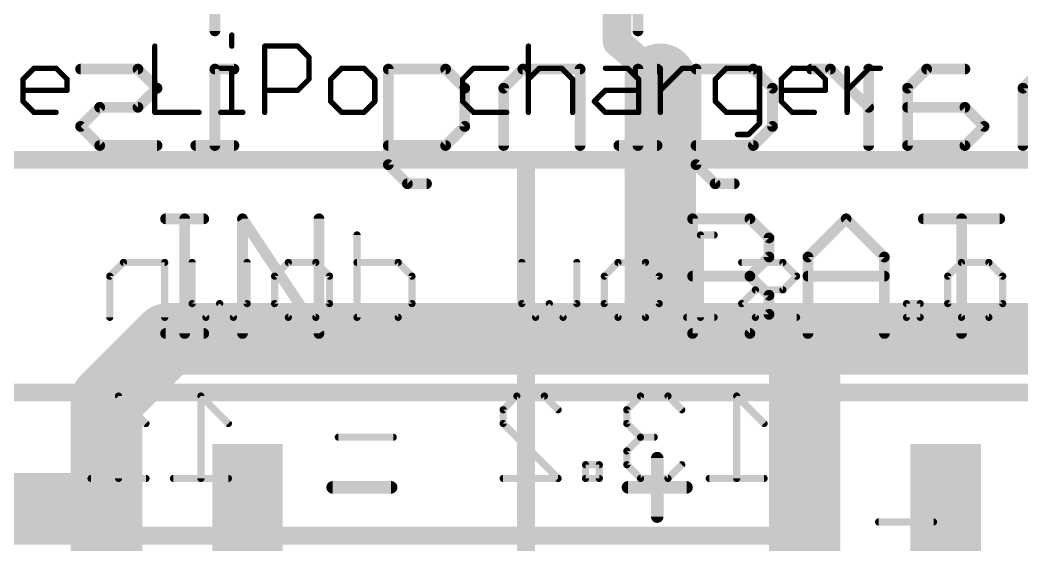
# Model space of a CAD drawing. Extents: x -0.7 to 44.7, y -0.3 to 41.4.
# Drawn here: x 15.05 to 29.26, y 8 to 15.45 of the extents above; entities that cross this region are included whole.
import ezdxf

# ---------------------------------------------------------------- set-up
doc = ezdxf.new("R2010")
doc.units = 0
for name, color, linetype in [('1', 12, 'CONTINUOUS'), ('21', 40, 'CONTINUOUS'), ('22', 6, 'CONTINUOUS')]:
    doc.layers.add(name, color=color, linetype=linetype)

# ---------------------------------------------------------------- blocks, each defined once
blk = doc.blocks.new('RECT')
blk.add_solid([(-0.5, -0.5), (0.5, -0.5), (-0.5, 0.5), (0.5, 0.5)])

msp = doc.modelspace()

# ---------------------------------------------------------------- linework, layer by layer
at = {"layer": '1'}
for points, const_width in [([(23.517, 15.135), (23.517, 16.383)], 0.4064), ([(24.13, 14.605), (23.517, 15.135)], 0.4064), ([(24.13, 10.922), (24.13, 14.605)], 1.016), ([(16.272, 10.049), (17.145, 10.922)], 1.016), ([(17.145, 10.922), (24.13, 10.922)], 1.016), ([(24.13, 10.922), (26.289, 10.922)], 1.016), ([(26.178, 10.922), (26.178, 7.129)], 1.016), ([(26.289, 10.922), (26.178, 10.922)], 1.016), ([(26.289, 10.922), (33.02, 10.922)], 1.016), ([(16.272, 8.509), (16.272, 10.049)], 1.016), ([(11.381, 8.509), (16.272, 8.509)], 1.016), ([(16.272, 8.509), (16.272, 7.129)], 1.016)]:
    msp.add_lwpolyline(points, dxfattribs=dict(at, const_width=const_width))
for points, const_width in [([(23.5835, 15.2119, 1), (23.4505, 15.0581)], 0.2032), ([(23.4154, 15.135, 1), (23.6186, 15.135)], 0.2032), ([(24.384, 14.605, 1), (23.876, 14.605)], 0.508), ([(24.0635, 14.5281, 1), (24.1965, 14.6819)], 0.2032), ([(17.145, 11.176, 1), (17.145, 10.668)], 0.508), ([(17.3246, 10.7424, 1), (16.9654, 11.1016)], 0.508), ([(24.13, 11.176, 1), (24.13, 10.668)], 0.508), ([(24.13, 10.668, 1), (24.13, 11.176)], 0.508), ([(26.432, 10.922, 1), (25.924, 10.922)], 0.508), ([(26.178, 11.176, 1), (26.178, 10.668)], 0.508), ([(26.289, 11.176, 1), (26.289, 10.668)], 0.508), ([(26.289, 10.668, 1), (26.289, 11.176)], 0.508), ([(26.289, 10.668, 1), (26.289, 11.176)], 0.508), ([(23.876, 10.922, 1), (24.384, 10.922)], 0.508), ([(16.526, 10.049, 1), (16.018, 10.049)], 0.508), ([(16.0924, 10.2286, 1), (16.4516, 9.8694)], 0.508), ([(16.526, 8.509, 1), (16.018, 8.509)], 0.508), ([(16.272, 8.255, 1), (16.272, 8.763)], 0.508), ([(16.018, 8.509, 1), (16.526, 8.509)], 0.508)]:
    msp.add_lwpolyline(points, format="xyb", dxfattribs=dict(at, const_width=const_width))
at = {"layer": '21'}
for points, const_width in [([(18.0502, 15.2325), (18.0502, 15.0757)], 0.0762), ([(16.9579, 15.0757), (16.9579, 14.1351)], 0.0762), ([(18.5171, 14.1351), (18.5171, 15.0757)], 0.0762), ([(18.5171, 15.0757), (18.9874, 15.0757)], 0.0762), ([(18.9874, 15.0757), (19.1442, 14.9189)], 0.0762), ([(22.2592, 15.0757), (22.2592, 14.1351)], 0.0762), ([(19.1442, 14.9189), (19.1442, 14.6054)], 0.0762), ([(15.0869, 14.6054), (15.2436, 14.7622)], 0.0762), ([(15.2436, 14.7622), (15.5572, 14.7622)], 0.0762), ([(15.5572, 14.7622), (15.7139, 14.6054)], 0.0762), ([(17.8934, 14.7622), (18.0502, 14.7622)], 0.0762), ([(18.0502, 14.7622), (18.0502, 14.1351)], 0.0762), ([(19.6094, 14.7622), (19.4526, 14.6054)], 0.0762), ([(19.9229, 14.7622), (19.6094, 14.7622)], 0.0762), ([(20.0797, 14.6054), (19.9229, 14.7622)], 0.0762), ([(21.4804, 14.7622), (21.3237, 14.6054)], 0.0762), ([(21.9507, 14.7622), (21.4804, 14.7622)], 0.0762), ([(22.2592, 14.6054), (22.416, 14.7622)], 0.0762), ([(22.416, 14.7622), (22.7295, 14.7622)], 0.0762), ([(22.7295, 14.7622), (22.8863, 14.6054)], 0.0762), ([(23.3515, 14.7622), (23.665, 14.7622)], 0.0762), ([(23.665, 14.7622), (23.8218, 14.6054)], 0.0762), ([(24.1302, 14.1351), (24.1302, 14.7622)], 0.0762), ([(24.1302, 14.4486), (24.4438, 14.7622)], 0.0762), ([(24.4438, 14.7622), (24.6005, 14.7622)], 0.0762), ([(25.0666, 14.7622), (24.9098, 14.6054)], 0.0762), ([(25.5369, 14.7622), (25.0666, 14.7622)], 0.0762), ([(25.5369, 13.9783), (25.5369, 14.7622)], 0.0762), ([(25.8453, 14.6054), (26.0021, 14.7622)], 0.0762), ([(26.0021, 14.7622), (26.3156, 14.7622)], 0.0762), ([(26.3156, 14.7622), (26.4724, 14.6054)], 0.0762), ([(26.7809, 14.1351), (26.7809, 14.7622)], 0.0762), ([(26.7809, 14.4486), (27.0944, 14.7622)], 0.0762), ([(27.0944, 14.7622), (27.2512, 14.7622)], 0.0762), ([(15.0869, 14.2919), (15.0869, 14.6054)], 0.0762), ([(15.7139, 14.6054), (15.7139, 14.4486)], 0.0762), ([(19.1442, 14.6054), (18.9874, 14.4486)], 0.0762), ([(19.4526, 14.6054), (19.4526, 14.2919)], 0.0762), ([(20.0797, 14.2919), (20.0797, 14.6054)], 0.0762), ([(21.3237, 14.6054), (21.3237, 14.2919)], 0.0762), ([(22.8863, 14.6054), (22.8863, 14.1351)], 0.0762), ([(23.8218, 14.6054), (23.8218, 14.1351)], 0.0762), ([(24.9098, 14.6054), (24.9098, 14.2919)], 0.0762), ([(25.8453, 14.2919), (25.8453, 14.6054)], 0.0762), ([(26.4724, 14.6054), (26.4724, 14.4486)], 0.0762), ([(15.7139, 14.4486), (15.0869, 14.4486)], 0.0762), ([(18.9874, 14.4486), (18.5171, 14.4486)], 0.0762), ([(23.1947, 14.2919), (23.3515, 14.4486)], 0.0762), ([(23.3515, 14.4486), (23.8218, 14.4486)], 0.0762), ([(26.4724, 14.4486), (25.8453, 14.4486)], 0.0762), ([(15.2436, 14.1351), (15.0869, 14.2919)], 0.0762), ([(19.4526, 14.2919), (19.6094, 14.1351)], 0.0762), ([(19.9229, 14.1351), (20.0797, 14.2919)], 0.0762), ([(21.3237, 14.2919), (21.4804, 14.1351)], 0.0762), ([(23.3515, 14.1351), (23.1947, 14.2919)], 0.0762), ([(24.9098, 14.2919), (25.0666, 14.1351)], 0.0762), ([(26.0021, 14.1351), (25.8453, 14.2919)], 0.0762), ([(15.5572, 14.1351), (15.2436, 14.1351)], 0.0762), ([(16.9579, 14.1351), (17.585, 14.1351)], 0.0762), ([(17.8934, 14.1351), (18.207, 14.1351)], 0.0762), ([(19.6094, 14.1351), (19.9229, 14.1351)], 0.0762), ([(21.4804, 14.1351), (21.9507, 14.1351)], 0.0762), ([(23.8218, 14.1351), (23.3515, 14.1351)], 0.0762), ([(25.0666, 14.1351), (25.5369, 14.1351)], 0.0762), ([(26.3156, 14.1351), (26.0021, 14.1351)], 0.0762), ([(25.3801, 13.8216), (25.5369, 13.9783)], 0.0762), ([(25.2234, 13.8216), (25.3801, 13.8216)], 0.0762), ([(0.127, 13.462), (22.225, 13.462)], 0.254), ([(22.225, 13.462), (43.815, 13.462)], 0.254), ([(22.225, 10.16), (22.225, 13.462)], 0.254), ([(17.1105, 12.6252), (17.6528, 12.6252)], 0.1524), ([(17.3816, 10.9982), (17.3816, 12.6252)], 0.1524), ([(18.2019, 10.9982), (18.2019, 12.6252)], 0.1524), ([(18.2019, 12.6252), (19.2865, 10.9982)], 0.1524), ([(19.2865, 10.9982), (19.2865, 12.6252)], 0.1524), ([(24.5872, 10.9982), (24.5872, 12.6252)], 0.1524), ([(24.5872, 12.6252), (25.4007, 12.6252)], 0.1524), ([(25.4007, 12.6252), (25.6719, 12.354)], 0.1524), ([(26.2244, 12.0829), (26.7667, 12.6252)], 0.1524), ([(26.7667, 12.6252), (27.309, 12.0829)], 0.1524), ([(27.8615, 12.6252), (28.9462, 12.6252)], 0.1524), ([(28.4038, 10.9982), (28.4038, 12.6252)], 0.1524), ([(25.6719, 12.354), (25.6719, 12.0829)], 0.1524), ([(25.6719, 12.0829), (25.4007, 11.8117)], 0.1524), ([(26.2244, 10.9982), (26.2244, 12.0829)], 0.1524), ([(27.309, 12.0829), (27.309, 10.9982)], 0.1524), ([(24.5872, 11.8117), (25.4007, 11.8117)], 0.1524), ([(25.4007, 11.8117), (25.6719, 11.5405)], 0.1524), ([(26.2244, 11.8117), (27.309, 11.8117)], 0.1524), ([(25.6719, 11.5405), (25.6719, 11.2694)], 0.1524), ([(25.6719, 11.2694), (25.4007, 10.9982)], 0.1524), ([(17.1105, 10.9982), (17.6528, 10.9982)], 0.1524), ([(25.4007, 10.9982), (24.5872, 10.9982)], 0.1524), ([(22.225, 10.16), (0.127, 10.16)], 0.254), ([(22.225, 0), (22.225, 10.16)], 0.254), ([(22.225, 10.16), (43.561, 10.16)], 0.254), ([(24.0864, 9.2296), (24.0864, 8.3991)], 0.1778), ([(19.4802, 8.8143), (20.3106, 8.8143)], 0.1778), ([(23.6712, 8.8143), (24.5016, 8.8143)], 0.1778)]:
    msp.add_lwpolyline(points, dxfattribs=dict(at, const_width=const_width))
for points, const_width in [([(18.0693, 15.2325, 1), (18.0312, 15.2325)], 0.0381), ([(16.977, 15.0757, 1), (16.9389, 15.0757)], 0.0381), ([(18.0312, 15.0757, 1), (18.0693, 15.0757)], 0.0381), ([(18.5171, 15.0948, 1), (18.5171, 15.0567)], 0.0381), ([(18.5362, 15.0757, 1), (18.4981, 15.0757)], 0.0381), ([(19.0009, 15.0892, 1), (18.9739, 15.0622)], 0.0381), ([(18.9874, 15.0567, 1), (18.9874, 15.0948)], 0.0381), ([(22.2782, 15.0757, 1), (22.2401, 15.0757)], 0.0381), ([(19.1632, 14.9189, 1), (19.1251, 14.9189)], 0.0381), ([(19.1307, 14.9055, 1), (19.1577, 14.9324)], 0.0381), ([(15.2436, 14.7812, 1), (15.2436, 14.7431)], 0.0381), ([(15.2571, 14.7487, 1), (15.2302, 14.7756)], 0.0381), ([(15.5706, 14.7756, 1), (15.5437, 14.7487)], 0.0381), ([(15.5572, 14.7431, 1), (15.5572, 14.7812)], 0.0381), ([(17.8934, 14.7812, 1), (17.8934, 14.7431)], 0.0381), ([(18.0693, 14.7622, 1), (18.0312, 14.7622)], 0.0381), ([(18.0502, 14.7431, 1), (18.0502, 14.7812)], 0.0381), ([(19.6094, 14.7812, 1), (19.6094, 14.7431)], 0.0381), ([(19.6229, 14.7487, 1), (19.5959, 14.7756)], 0.0381), ([(19.9364, 14.7756, 1), (19.9095, 14.7487)], 0.0381), ([(19.9229, 14.7431, 1), (19.9229, 14.7812)], 0.0381), ([(21.4804, 14.7812, 1), (21.4804, 14.7431)], 0.0381), ([(21.4939, 14.7487, 1), (21.467, 14.7756)], 0.0381), ([(21.9507, 14.7431, 1), (21.9507, 14.7812)], 0.0381), ([(22.416, 14.7812, 1), (22.416, 14.7431)], 0.0381), ([(22.4294, 14.7487, 1), (22.4025, 14.7756)], 0.0381), ([(22.743, 14.7756, 1), (22.716, 14.7487)], 0.0381), ([(22.7295, 14.7431, 1), (22.7295, 14.7812)], 0.0381), ([(23.3515, 14.7812, 1), (23.3515, 14.7431)], 0.0381), ([(23.6785, 14.7756, 1), (23.6515, 14.7487)], 0.0381), ([(23.665, 14.7431, 1), (23.665, 14.7812)], 0.0381), ([(24.1493, 14.7622, 1), (24.1112, 14.7622)], 0.0381), ([(24.4438, 14.7812, 1), (24.4438, 14.7431)], 0.0381), ([(24.4572, 14.7487, 1), (24.4303, 14.7756)], 0.0381), ([(24.6005, 14.7431, 1), (24.6005, 14.7812)], 0.0381), ([(25.0666, 14.7812, 1), (25.0666, 14.7431)], 0.0381), ([(25.0801, 14.7487, 1), (25.0531, 14.7756)], 0.0381), ([(25.5559, 14.7622, 1), (25.5178, 14.7622)], 0.0381), ([(25.5369, 14.7431, 1), (25.5369, 14.7812)], 0.0381), ([(26.0021, 14.7812, 1), (26.0021, 14.7431)], 0.0381), ([(26.0156, 14.7487, 1), (25.9886, 14.7756)], 0.0381), ([(26.3291, 14.7756, 1), (26.3022, 14.7487)], 0.0381), ([(26.3156, 14.7431, 1), (26.3156, 14.7812)], 0.0381), ([(26.7999, 14.7622, 1), (26.7618, 14.7622)], 0.0381), ([(27.0944, 14.7812, 1), (27.0944, 14.7431)], 0.0381), ([(27.1079, 14.7487, 1), (27.0809, 14.7756)], 0.0381), ([(27.2512, 14.7431, 1), (27.2512, 14.7812)], 0.0381), ([(15.1059, 14.6054, 1), (15.0678, 14.6054)], 0.0381), ([(15.733, 14.6054, 1), (15.6949, 14.6054)], 0.0381), ([(19.1577, 14.5919, 1), (19.1307, 14.6189)], 0.0381), ([(19.4717, 14.6054, 1), (19.4336, 14.6054)], 0.0381), ([(20.0988, 14.6054, 1), (20.0607, 14.6054)], 0.0381), ([(21.3427, 14.6054, 1), (21.3046, 14.6054)], 0.0381), ([(22.9053, 14.6054, 1), (22.8672, 14.6054)], 0.0381), ([(23.8408, 14.6054, 1), (23.8027, 14.6054)], 0.0381), ([(24.9289, 14.6054, 1), (24.8908, 14.6054)], 0.0381), ([(25.8644, 14.6054, 1), (25.8263, 14.6054)], 0.0381), ([(26.4915, 14.6054, 1), (26.4534, 14.6054)], 0.0381), ([(15.0734, 14.6189, 1), (15.1003, 14.5919)], 0.0381), ([(15.7005, 14.5919, 1), (15.7274, 14.6189)], 0.0381), ([(19.1251, 14.6054, 1), (19.1632, 14.6054)], 0.0381), ([(19.4392, 14.6189, 1), (19.4661, 14.5919)], 0.0381), ([(20.0662, 14.5919, 1), (20.0932, 14.6189)], 0.0381), ([(21.3102, 14.6189, 1), (21.3371, 14.5919)], 0.0381), ([(22.2457, 14.6189, 1), (22.2727, 14.5919)], 0.0381), ([(22.8728, 14.5919, 1), (22.8997, 14.6189)], 0.0381), ([(23.8083, 14.5919, 1), (23.8352, 14.6189)], 0.0381), ([(24.8964, 14.6189, 1), (24.9233, 14.5919)], 0.0381), ([(25.8319, 14.6189, 1), (25.8588, 14.5919)], 0.0381), ([(26.4589, 14.5919, 1), (26.4859, 14.6189)], 0.0381), ([(15.0869, 14.4677, 1), (15.0869, 14.4296)], 0.0381), ([(15.6949, 14.4486, 1), (15.733, 14.4486)], 0.0381), ([(15.7139, 14.4296, 1), (15.7139, 14.4677)], 0.0381), ([(18.5171, 14.4677, 1), (18.5171, 14.4296)], 0.0381), ([(18.9739, 14.4621, 1), (19.0009, 14.4352)], 0.0381), ([(18.9874, 14.4296, 1), (18.9874, 14.4677)], 0.0381), ([(23.3515, 14.4677, 1), (23.3515, 14.4296)], 0.0381), ([(23.3649, 14.4352, 1), (23.338, 14.4621)], 0.0381), ([(23.8218, 14.4296, 1), (23.8218, 14.4677)], 0.0381), ([(24.1168, 14.4621, 1), (24.1437, 14.4352)], 0.0381), ([(25.8453, 14.4677, 1), (25.8453, 14.4296)], 0.0381), ([(26.4534, 14.4486, 1), (26.4915, 14.4486)], 0.0381), ([(26.4724, 14.4296, 1), (26.4724, 14.4677)], 0.0381), ([(26.7674, 14.4621, 1), (26.7943, 14.4352)], 0.0381), ([(15.1003, 14.3053, 1), (15.0734, 14.2784)], 0.0381), ([(15.0678, 14.2919, 1), (15.1059, 14.2919)], 0.0381), ([(19.4336, 14.2919, 1), (19.4717, 14.2919)], 0.0381), ([(19.4661, 14.3053, 1), (19.4392, 14.2784)], 0.0381), ([(20.0607, 14.2919, 1), (20.0988, 14.2919)], 0.0381), ([(20.0932, 14.2784, 1), (20.0662, 14.3053)], 0.0381), ([(21.3371, 14.3053, 1), (21.3102, 14.2784)], 0.0381), ([(21.3046, 14.2919, 1), (21.3427, 14.2919)], 0.0381), ([(23.2082, 14.3053, 1), (23.1812, 14.2784)], 0.0381), ([(23.1812, 14.3053, 1), (23.2082, 14.2784)], 0.0381), ([(24.8908, 14.2919, 1), (24.9289, 14.2919)], 0.0381), ([(24.9233, 14.3053, 1), (24.8964, 14.2784)], 0.0381), ([(25.8263, 14.2919, 1), (25.8644, 14.2919)], 0.0381), ([(25.8588, 14.3053, 1), (25.8319, 14.2784)], 0.0381), ([(15.2436, 14.1542, 1), (15.2436, 14.1161)], 0.0381), ([(15.2302, 14.1216, 1), (15.2571, 14.1486)], 0.0381), ([(15.5572, 14.1161, 1), (15.5572, 14.1542)], 0.0381), ([(16.9579, 14.1542, 1), (16.9579, 14.1161)], 0.0381), ([(16.9389, 14.1351, 1), (16.977, 14.1351)], 0.0381), ([(17.585, 14.1161, 1), (17.585, 14.1542)], 0.0381), ([(17.8934, 14.1542, 1), (17.8934, 14.1161)], 0.0381), ([(18.0312, 14.1351, 1), (18.0693, 14.1351)], 0.0381), ([(18.207, 14.1161, 1), (18.207, 14.1542)], 0.0381), ([(18.4981, 14.1351, 1), (18.5362, 14.1351)], 0.0381), ([(19.6094, 14.1542, 1), (19.6094, 14.1161)], 0.0381), ([(19.5959, 14.1216, 1), (19.6229, 14.1486)], 0.0381), ([(19.9095, 14.1486, 1), (19.9364, 14.1216)], 0.0381), ([(19.9229, 14.1161, 1), (19.9229, 14.1542)], 0.0381), ([(21.4804, 14.1542, 1), (21.4804, 14.1161)], 0.0381), ([(21.467, 14.1216, 1), (21.4939, 14.1486)], 0.0381), ([(21.9507, 14.1161, 1), (21.9507, 14.1542)], 0.0381), ([(22.2401, 14.1351, 1), (22.2782, 14.1351)], 0.0381), ([(22.8672, 14.1351, 1), (22.9053, 14.1351)], 0.0381), ([(23.3515, 14.1542, 1), (23.3515, 14.1161)], 0.0381), ([(23.338, 14.1216, 1), (23.3649, 14.1486)], 0.0381), ([(23.8027, 14.1351, 1), (23.8408, 14.1351)], 0.0381), ([(23.8218, 14.1161, 1), (23.8218, 14.1542)], 0.0381), ([(24.1112, 14.1351, 1), (24.1493, 14.1351)], 0.0381), ([(25.0666, 14.1542, 1), (25.0666, 14.1161)], 0.0381), ([(25.0531, 14.1216, 1), (25.0801, 14.1486)], 0.0381), ([(25.5369, 14.1161, 1), (25.5369, 14.1542)], 0.0381), ([(26.0021, 14.1542, 1), (26.0021, 14.1161)], 0.0381), ([(25.9886, 14.1216, 1), (26.0156, 14.1486)], 0.0381), ([(26.3156, 14.1161, 1), (26.3156, 14.1542)], 0.0381), ([(26.7618, 14.1351, 1), (26.7999, 14.1351)], 0.0381), ([(25.5178, 13.9783, 1), (25.5559, 13.9783)], 0.0381), ([(25.5504, 13.9649, 1), (25.5234, 13.9918)], 0.0381), ([(25.2234, 13.8406, 1), (25.2234, 13.8025)], 0.0381), ([(25.3667, 13.835, 1), (25.3936, 13.8081)], 0.0381), ([(25.3801, 13.8025, 1), (25.3801, 13.8406)], 0.0381), ([(22.225, 13.5255, 1), (22.225, 13.3985)], 0.127), ([(22.2885, 13.462, 1), (22.1615, 13.462)], 0.127), ([(22.225, 13.3985, 1), (22.225, 13.5255)], 0.127), ([(17.1105, 12.6633, 1), (17.1105, 12.5871)], 0.0762), ([(17.4197, 12.6252, 1), (17.3435, 12.6252)], 0.0762), ([(17.6528, 12.5871, 1), (17.6528, 12.6633)], 0.0762), ([(18.24, 12.6252, 1), (18.1638, 12.6252)], 0.0762), ([(18.2336, 12.6463, 1), (18.1702, 12.6041)], 0.0762), ([(19.3246, 12.6252, 1), (19.2484, 12.6252)], 0.0762), ([(24.6253, 12.6252, 1), (24.5491, 12.6252)], 0.0762), ([(24.5872, 12.6633, 1), (24.5872, 12.5871)], 0.0762), ([(25.4276, 12.6521, 1), (25.3738, 12.5982)], 0.0762), ([(25.4007, 12.5871, 1), (25.4007, 12.6633)], 0.0762), ([(26.7936, 12.6521, 1), (26.7397, 12.5982)], 0.0762), ([(26.7936, 12.5982, 1), (26.7397, 12.6521)], 0.0762), ([(27.8615, 12.6633, 1), (27.8615, 12.5871)], 0.0762), ([(28.4419, 12.6252, 1), (28.3657, 12.6252)], 0.0762), ([(28.9462, 12.5871, 1), (28.9462, 12.6633)], 0.0762), ([(25.71, 12.354, 1), (25.6338, 12.354)], 0.0762), ([(25.6449, 12.3271, 1), (25.6988, 12.381)], 0.0762), ([(25.6338, 12.0829, 1), (25.71, 12.0829)], 0.0762), ([(25.6988, 12.0559, 1), (25.6449, 12.1098)], 0.0762), ([(26.1974, 12.1098, 1), (26.2513, 12.0559)], 0.0762), ([(26.2625, 12.0829, 1), (26.1863, 12.0829)], 0.0762), ([(27.3471, 12.0829, 1), (27.2709, 12.0829)], 0.0762), ([(27.2821, 12.0559, 1), (27.336, 12.1098)], 0.0762), ([(24.5872, 11.8498, 1), (24.5872, 11.7736)], 0.0762), ([(25.4276, 11.8386, 1), (25.3738, 11.7848)], 0.0762), ([(25.3738, 11.8386, 1), (25.4276, 11.7848)], 0.0762), ([(25.4007, 11.7736, 1), (25.4007, 11.8498)], 0.0762), ([(26.2244, 11.8498, 1), (26.2244, 11.7736)], 0.0762), ([(27.309, 11.7736, 1), (27.309, 11.8498)], 0.0762), ([(25.71, 11.5405, 1), (25.6338, 11.5405)], 0.0762), ([(25.6449, 11.5136, 1), (25.6988, 11.5675)], 0.0762), ([(25.6338, 11.2694, 1), (25.71, 11.2694)], 0.0762), ([(25.6988, 11.2424, 1), (25.6449, 11.2963)], 0.0762), ([(17.1105, 11.0363, 1), (17.1105, 10.9601)], 0.0762), ([(17.3435, 10.9982, 1), (17.4197, 10.9982)], 0.0762), ([(17.6528, 10.9601, 1), (17.6528, 11.0363)], 0.0762), ([(18.1638, 10.9982, 1), (18.24, 10.9982)], 0.0762), ([(19.2484, 10.9982, 1), (19.3246, 10.9982)], 0.0762), ([(19.2548, 10.9771, 1), (19.3182, 11.0193)], 0.0762), ([(24.5872, 11.0363, 1), (24.5872, 10.9601)], 0.0762), ([(24.5491, 10.9982, 1), (24.6253, 10.9982)], 0.0762), ([(25.3738, 11.0251, 1), (25.4276, 10.9713)], 0.0762), ([(25.4007, 10.9601, 1), (25.4007, 11.0363)], 0.0762), ([(26.1863, 10.9982, 1), (26.2625, 10.9982)], 0.0762), ([(27.2709, 10.9982, 1), (27.3471, 10.9982)], 0.0762), ([(28.3657, 10.9982, 1), (28.4419, 10.9982)], 0.0762), ([(22.2885, 10.16, 1), (22.1615, 10.16)], 0.127), ([(22.225, 10.2235, 1), (22.225, 10.0965)], 0.127), ([(22.225, 10.0965, 1), (22.225, 10.2235)], 0.127), ([(22.1615, 10.16, 1), (22.2885, 10.16)], 0.127), ([(24.1308, 9.2296, 1), (24.0419, 9.2296)], 0.0889), ([(19.4802, 8.8588, 1), (19.4802, 8.7699)], 0.0889), ([(20.3106, 8.7699, 1), (20.3106, 8.8588)], 0.0889), ([(23.6712, 8.8588, 1), (23.6712, 8.7699)], 0.0889), ([(24.5016, 8.7699, 1), (24.5016, 8.8588)], 0.0889), ([(24.0419, 8.3991, 1), (24.1308, 8.3991)], 0.0889)]:
    msp.add_lwpolyline(points, format="xyb", dxfattribs=dict(at, const_width=const_width))
at = {"layer": '22'}
for points, const_width in [([(17.81, 15.5634), (17.81, 15.2922)], 0.1524), ([(23.8129, 15.5634), (23.8129, 15.2922)], 0.1524), ([(16.7186, 14.7499), (15.9051, 14.7499)], 0.1524), ([(16.9898, 14.4787), (16.7186, 14.7499)], 0.1524), ([(18.0812, 14.7499), (17.81, 14.7499)], 0.1524), ([(17.81, 14.7499), (17.81, 13.6652)], 0.1524), ([(20.2708, 13.394), (20.2708, 14.7499)], 0.1524), ([(20.2708, 14.7499), (21.0843, 14.7499)], 0.1524), ([(21.0843, 14.7499), (21.3555, 14.4787)], 0.1524), ([(22.1792, 14.7499), (21.908, 14.4787)], 0.1524), ([(22.9927, 14.7499), (22.1792, 14.7499)], 0.1524), ([(22.9927, 13.6652), (22.9927, 14.7499)], 0.1524), ([(24.0841, 14.7499), (23.8129, 14.7499)], 0.1524), ([(23.8129, 14.7499), (23.8129, 13.6652)], 0.1524), ([(24.6366, 13.394), (24.6366, 14.7499)], 0.1524), ([(24.6366, 14.7499), (25.4501, 14.7499)], 0.1524), ([(25.4501, 14.7499), (25.7213, 14.4787)], 0.1524), ([(26.5432, 14.7499), (26.2721, 14.7499)], 0.1524), ([(27.0856, 14.2075), (26.5432, 14.7499)], 0.1524), ([(27.0856, 13.6652), (27.0856, 14.7499)], 0.1524), ([(27.9092, 14.7499), (27.638, 14.4787)], 0.1524), ([(28.4515, 14.7499), (27.9092, 14.7499)], 0.1524), ([(29.5464, 14.7499), (29.2752, 14.4787)], 0.1524), ([(16.7186, 14.2075), (16.9898, 14.4787)], 0.1524), ([(21.3555, 14.4787), (21.3555, 13.9364)], 0.1524), ([(21.908, 14.4787), (21.908, 13.6652)], 0.1524), ([(25.7213, 14.4787), (25.7213, 13.9364)], 0.1524), ([(27.638, 14.4787), (27.638, 13.6652)], 0.1524), ([(29.2752, 14.4787), (29.2752, 13.6652)], 0.1524), ([(15.9051, 13.9364), (16.1763, 14.2075)], 0.1524), ([(16.1763, 14.2075), (16.7186, 14.2075)], 0.1524), ([(28.4515, 14.2075), (27.638, 14.2075)], 0.1524), ([(28.7227, 13.9364), (28.4515, 14.2075)], 0.1524), ([(16.1763, 13.6652), (15.9051, 13.9364)], 0.1524), ([(21.3555, 13.9364), (21.0843, 13.6652)], 0.1524), ([(25.7213, 13.9364), (25.4501, 13.6652)], 0.1524), ([(28.4515, 13.6652), (28.7227, 13.9364)], 0.1524), ([(16.9898, 13.6652), (16.1763, 13.6652)], 0.1524), ([(18.0812, 13.6652), (17.5389, 13.6652)], 0.1524), ([(21.0843, 13.6652), (20.2708, 13.6652)], 0.1524), ([(24.0841, 13.6652), (23.5418, 13.6652)], 0.1524), ([(25.4501, 13.6652), (24.6366, 13.6652)], 0.1524), ([(27.638, 13.6652), (28.4515, 13.6652)], 0.1524), ([(20.542, 13.1229), (20.2708, 13.394)], 0.1524), ([(24.9078, 13.1229), (24.6366, 13.394)], 0.1524), ([(20.8132, 13.1229), (20.542, 13.1229)], 0.1524), ([(25.1789, 13.1229), (24.9078, 13.1229)], 0.1524), ([(19.8268, 12.3962), (19.8268, 11.2268)], 0.1016), ([(24.8942, 12.3962), (24.6993, 12.3962)], 0.1016), ([(24.6993, 12.3962), (24.6993, 11.2268)], 0.1016), ([(16.5135, 12.0064), (16.3186, 11.8115)], 0.1016), ([(17.0982, 12.0064), (16.5135, 12.0064)], 0.1016), ([(17.0982, 11.2268), (17.0982, 12.0064)], 0.1016), ([(17.488, 11.4217), (17.488, 12.0064)], 0.1016), ([(18.2676, 12.0064), (18.2676, 11.4217)], 0.1016), ([(18.6574, 11.8115), (18.8523, 12.0064)], 0.1016), ([(18.8523, 12.0064), (19.2421, 12.0064)], 0.1016), ([(19.2421, 12.0064), (19.437, 11.8115)], 0.1016), ([(20.4115, 12.0064), (19.8268, 12.0064)], 0.1016), ([(20.6064, 11.8115), (20.4115, 12.0064)], 0.1016), ([(22.1656, 11.4217), (22.1656, 12.0064)], 0.1016), ([(22.9452, 12.0064), (22.9452, 11.4217)], 0.1016), ([(23.335, 11.8115), (23.5299, 12.0064)], 0.1016), ([(23.5299, 12.0064), (23.9197, 12.0064)], 0.1016), ([(23.9197, 12.0064), (24.1146, 11.8115)], 0.1016), ([(25.8687, 12.0064), (25.284, 12.0064)], 0.1016), ([(26.0636, 11.8115), (25.8687, 12.0064)], 0.1016), ([(28.2074, 11.8115), (28.4023, 12.0064)], 0.1016), ([(28.4023, 12.0064), (28.7921, 12.0064)], 0.1016), ([(28.7921, 12.0064), (28.987, 11.8115)], 0.1016), ([(16.3186, 11.8115), (16.3186, 11.2268)], 0.1016), ([(18.6574, 11.4217), (18.6574, 11.8115)], 0.1016), ([(19.437, 11.8115), (19.437, 11.4217)], 0.1016), ([(20.6064, 11.4217), (20.6064, 11.8115)], 0.1016), ([(23.335, 11.4217), (23.335, 11.8115)], 0.1016), ([(24.1146, 11.8115), (24.1146, 11.4217)], 0.1016), ([(25.8687, 11.6166), (26.0636, 11.8115)], 0.1016), ([(28.2074, 11.4217), (28.2074, 11.8115)], 0.1016), ([(28.987, 11.8115), (28.987, 11.4217)], 0.1016), ([(25.284, 11.4217), (25.4789, 11.6166)], 0.1016), ([(25.4789, 11.6166), (25.8687, 11.6166)], 0.1016), ([(17.6829, 11.2268), (17.488, 11.4217)], 0.1016), ([(17.8778, 11.4217), (17.6829, 11.2268)], 0.1016), ([(18.0727, 11.2268), (17.8778, 11.4217)], 0.1016), ([(18.2676, 11.4217), (18.0727, 11.2268)], 0.1016), ([(18.8523, 11.2268), (18.6574, 11.4217)], 0.1016), ([(19.437, 11.4217), (19.2421, 11.2268)], 0.1016), ([(20.4115, 11.2268), (20.6064, 11.4217)], 0.1016), ([(22.3605, 11.2268), (22.1656, 11.4217)], 0.1016), ([(22.5554, 11.4217), (22.3605, 11.2268)], 0.1016), ([(22.7503, 11.2268), (22.5554, 11.4217)], 0.1016), ([(22.9452, 11.4217), (22.7503, 11.2268)], 0.1016), ([(23.5299, 11.2268), (23.335, 11.4217)], 0.1016), ([(24.1146, 11.4217), (23.9197, 11.2268)], 0.1016), ([(25.4789, 11.2268), (25.284, 11.4217)], 0.1016), ([(27.8176, 11.4217), (27.6227, 11.4217)], 0.1016), ([(27.6227, 11.4217), (27.6227, 11.2268)], 0.1016), ([(27.8176, 11.2268), (27.8176, 11.4217)], 0.1016), ([(28.4023, 11.2268), (28.2074, 11.4217)], 0.1016), ([(28.987, 11.4217), (28.7921, 11.2268)], 0.1016), ([(19.2421, 11.2268), (18.8523, 11.2268)], 0.1016), ([(19.8268, 11.2268), (20.4115, 11.2268)], 0.1016), ([(23.9197, 11.2268), (23.5299, 11.2268)], 0.1016), ([(24.8942, 11.2268), (24.5044, 11.2268)], 0.1016), ([(26.0636, 11.2268), (25.4789, 11.2268)], 0.1016), ([(27.6227, 11.2268), (27.8176, 11.2268)], 0.1016), ([(28.7921, 11.2268), (28.4023, 11.2268)], 0.1016), ([(16.8327, 9.7204), (16.4429, 10.1102)], 0.1016), ([(16.4429, 10.1102), (16.4429, 8.9408)], 0.1016), ([(18.0021, 9.7204), (17.6123, 10.1102)], 0.1016), ([(17.6123, 10.1102), (17.6123, 8.9408)], 0.1016), ([(21.9001, 9.9153), (22.095, 10.1102)], 0.1016), ([(22.095, 10.1102), (22.4848, 10.1102)], 0.1016), ([(22.4848, 10.1102), (22.6797, 9.9153)], 0.1016), ([(23.8491, 10.1102), (23.6542, 9.9153)], 0.1016), ([(24.2389, 10.1102), (23.8491, 10.1102)], 0.1016), ([(24.4338, 9.9153), (24.2389, 10.1102)], 0.1016), ([(25.6032, 9.7204), (25.2134, 10.1102)], 0.1016), ([(25.2134, 10.1102), (25.2134, 8.9408)], 0.1016), ([(21.9001, 9.7204), (21.9001, 9.9153)], 0.1016), ([(23.6542, 9.9153), (23.6542, 9.7204)], 0.1016), ([(22.6797, 8.9408), (21.9001, 9.7204)], 0.1016), ([(23.6542, 9.7204), (23.8491, 9.5255)], 0.1016), ([(20.3409, 9.5255), (19.5613, 9.5255)], 0.1016), ([(23.8491, 9.5255), (23.6542, 9.3306)], 0.1016), ([(23.8491, 9.5255), (24.044, 9.5255)], 0.1016), ([(23.6542, 9.3306), (23.6542, 9.1357)], 0.1016), ([(23.2644, 9.1357), (23.0695, 9.1357)], 0.1016), ([(23.0695, 9.1357), (23.0695, 8.9408)], 0.1016), ([(23.2644, 8.9408), (23.2644, 9.1357)], 0.1016), ([(23.6542, 9.1357), (23.8491, 8.9408)], 0.1016), ([(24.2389, 8.9408), (24.4338, 9.1357)], 0.1016), ([(16.8327, 8.9408), (16.0531, 8.9408)], 0.1016), ([(18.0021, 8.9408), (17.2225, 8.9408)], 0.1016), ([(21.9001, 8.9408), (22.6797, 8.9408)], 0.1016), ([(23.0695, 8.9408), (23.2644, 8.9408)], 0.1016), ([(23.8491, 8.9408), (24.2389, 8.9408)], 0.1016), ([(25.6032, 8.9408), (24.8236, 8.9408)], 0.1016), ([(8.001, 8.128), (25.908, 8.128)], 0.254), ([(28.0062, 8.3234), (27.2266, 8.3234)], 0.1016)]:
    msp.add_lwpolyline(points, dxfattribs=dict(at, const_width=const_width))
for points, const_width in [([(17.7719, 15.2922, 1), (17.8481, 15.2922)], 0.0762), ([(23.7748, 15.2922, 1), (23.851, 15.2922)], 0.0762), ([(15.9051, 14.788, 1), (15.9051, 14.7118)], 0.0762), ([(16.7455, 14.7768, 1), (16.6916, 14.7229)], 0.0762), ([(16.7186, 14.7118, 1), (16.7186, 14.788)], 0.0762), ([(17.81, 14.788, 1), (17.81, 14.7118)], 0.0762), ([(17.8481, 14.7499, 1), (17.7719, 14.7499)], 0.0762), ([(18.0812, 14.7118, 1), (18.0812, 14.788)], 0.0762), ([(20.3089, 14.7499, 1), (20.2327, 14.7499)], 0.0762), ([(20.2708, 14.788, 1), (20.2708, 14.7118)], 0.0762), ([(21.1113, 14.7768, 1), (21.0574, 14.7229)], 0.0762), ([(21.0843, 14.7118, 1), (21.0843, 14.788)], 0.0762), ([(22.1792, 14.788, 1), (22.1792, 14.7118)], 0.0762), ([(22.2061, 14.7229, 1), (22.1522, 14.7768)], 0.0762), ([(23.0308, 14.7499, 1), (22.9546, 14.7499)], 0.0762), ([(22.9927, 14.7118, 1), (22.9927, 14.788)], 0.0762), ([(23.8129, 14.788, 1), (23.8129, 14.7118)], 0.0762), ([(23.851, 14.7499, 1), (23.7748, 14.7499)], 0.0762), ([(24.0841, 14.7118, 1), (24.0841, 14.788)], 0.0762), ([(24.6747, 14.7499, 1), (24.5985, 14.7499)], 0.0762), ([(24.6366, 14.788, 1), (24.6366, 14.7118)], 0.0762), ([(25.477, 14.7768, 1), (25.4231, 14.7229)], 0.0762), ([(25.4501, 14.7118, 1), (25.4501, 14.788)], 0.0762), ([(26.2721, 14.788, 1), (26.2721, 14.7118)], 0.0762), ([(26.5702, 14.7768, 1), (26.5163, 14.7229)], 0.0762), ([(26.5432, 14.7118, 1), (26.5432, 14.788)], 0.0762), ([(27.1237, 14.7499, 1), (27.0475, 14.7499)], 0.0762), ([(27.9092, 14.788, 1), (27.9092, 14.7118)], 0.0762), ([(27.9362, 14.7229, 1), (27.8823, 14.7768)], 0.0762), ([(28.4515, 14.7118, 1), (28.4515, 14.788)], 0.0762), ([(17.0167, 14.4518, 1), (16.9628, 14.5056)], 0.0762), ([(16.9628, 14.4518, 1), (17.0167, 14.5056)], 0.0762), ([(21.3936, 14.4787, 1), (21.3174, 14.4787)], 0.0762), ([(21.3286, 14.4518, 1), (21.3824, 14.5056)], 0.0762), ([(21.9461, 14.4787, 1), (21.8699, 14.4787)], 0.0762), ([(21.8811, 14.5056, 1), (21.9349, 14.4518)], 0.0762), ([(25.7594, 14.4787, 1), (25.6832, 14.4787)], 0.0762), ([(25.6943, 14.4518, 1), (25.7482, 14.5056)], 0.0762), ([(27.6761, 14.4787, 1), (27.5999, 14.4787)], 0.0762), ([(27.6111, 14.5056, 1), (27.665, 14.4518)], 0.0762), ([(29.3133, 14.4787, 1), (29.2371, 14.4787)], 0.0762), ([(29.2483, 14.5056, 1), (29.3021, 14.4518)], 0.0762), ([(16.1763, 14.2456, 1), (16.1763, 14.1694)], 0.0762), ([(16.2032, 14.1806, 1), (16.1493, 14.2345)], 0.0762), ([(16.6916, 14.2345, 1), (16.7455, 14.1806)], 0.0762), ([(16.7186, 14.1694, 1), (16.7186, 14.2456)], 0.0762), ([(27.0586, 14.1806, 1), (27.1125, 14.2345)], 0.0762), ([(27.638, 14.2456, 1), (27.638, 14.1694)], 0.0762), ([(28.4785, 14.2345, 1), (28.4246, 14.1806)], 0.0762), ([(28.4515, 14.1694, 1), (28.4515, 14.2456)], 0.0762), ([(15.932, 13.9633, 1), (15.8782, 13.9094)], 0.0762), ([(15.8782, 13.9633, 1), (15.932, 13.9094)], 0.0762), ([(21.3174, 13.9364, 1), (21.3936, 13.9364)], 0.0762), ([(21.3824, 13.9094, 1), (21.3286, 13.9633)], 0.0762), ([(25.6832, 13.9364, 1), (25.7594, 13.9364)], 0.0762), ([(25.7482, 13.9094, 1), (25.6943, 13.9633)], 0.0762), ([(28.7496, 13.9094, 1), (28.6958, 13.9633)], 0.0762), ([(28.6958, 13.9094, 1), (28.7496, 13.9633)], 0.0762), ([(16.1763, 13.7033, 1), (16.1763, 13.6271)], 0.0762), ([(16.1493, 13.6383, 1), (16.2032, 13.6921)], 0.0762), ([(16.9898, 13.6271, 1), (16.9898, 13.7033)], 0.0762), ([(17.5389, 13.7033, 1), (17.5389, 13.6271)], 0.0762), ([(17.7719, 13.6652, 1), (17.8481, 13.6652)], 0.0762), ([(18.0812, 13.6271, 1), (18.0812, 13.7033)], 0.0762), ([(20.2708, 13.7033, 1), (20.2708, 13.6271)], 0.0762), ([(21.0574, 13.6921, 1), (21.1113, 13.6383)], 0.0762), ([(21.0843, 13.6271, 1), (21.0843, 13.7033)], 0.0762), ([(21.8699, 13.6652, 1), (21.9461, 13.6652)], 0.0762), ([(22.9546, 13.6652, 1), (23.0308, 13.6652)], 0.0762), ([(23.5418, 13.7033, 1), (23.5418, 13.6271)], 0.0762), ([(23.7748, 13.6652, 1), (23.851, 13.6652)], 0.0762), ([(24.0841, 13.6271, 1), (24.0841, 13.7033)], 0.0762), ([(24.6366, 13.7033, 1), (24.6366, 13.6271)], 0.0762), ([(25.4231, 13.6921, 1), (25.477, 13.6383)], 0.0762), ([(25.4501, 13.6271, 1), (25.4501, 13.7033)], 0.0762), ([(27.0475, 13.6652, 1), (27.1237, 13.6652)], 0.0762), ([(27.638, 13.7033, 1), (27.638, 13.6271)], 0.0762), ([(27.5999, 13.6652, 1), (27.6761, 13.6652)], 0.0762), ([(28.4246, 13.6921, 1), (28.4785, 13.6383)], 0.0762), ([(28.4515, 13.6271, 1), (28.4515, 13.7033)], 0.0762), ([(29.2371, 13.6652, 1), (29.3133, 13.6652)], 0.0762), ([(20.2978, 13.421, 1), (20.2439, 13.3671)], 0.0762), ([(20.2327, 13.394, 1), (20.3089, 13.394)], 0.0762), ([(24.6635, 13.421, 1), (24.6097, 13.3671)], 0.0762), ([(24.5985, 13.394, 1), (24.6747, 13.394)], 0.0762), ([(20.542, 13.161, 1), (20.542, 13.0848)], 0.0762), ([(20.5151, 13.0959, 1), (20.569, 13.1498)], 0.0762), ([(20.8132, 13.0848, 1), (20.8132, 13.161)], 0.0762), ([(24.9078, 13.161, 1), (24.9078, 13.0848)], 0.0762), ([(24.8808, 13.0959, 1), (24.9347, 13.1498)], 0.0762), ([(25.1789, 13.0848, 1), (25.1789, 13.161)], 0.0762), ([(19.8522, 12.3962, 1), (19.8014, 12.3962)], 0.0508), ([(24.6993, 12.4216, 1), (24.6993, 12.3708)], 0.0508), ([(24.7247, 12.3962, 1), (24.6739, 12.3962)], 0.0508), ([(24.8942, 12.3708, 1), (24.8942, 12.4216)], 0.0508), ([(16.5135, 12.0318, 1), (16.5135, 11.981)], 0.0508), ([(16.5314, 11.9884, 1), (16.4955, 12.0244)], 0.0508), ([(17.1236, 12.0064, 1), (17.0728, 12.0064)], 0.0508), ([(17.0982, 11.981, 1), (17.0982, 12.0318)], 0.0508), ([(17.5134, 12.0064, 1), (17.4626, 12.0064)], 0.0508), ([(18.293, 12.0064, 1), (18.2422, 12.0064)], 0.0508), ([(18.8523, 12.0318, 1), (18.8523, 11.981)], 0.0508), ([(18.8702, 11.9884, 1), (18.8343, 12.0244)], 0.0508), ([(19.26, 12.0244, 1), (19.2241, 11.9884)], 0.0508), ([(19.2421, 11.981, 1), (19.2421, 12.0318)], 0.0508), ([(19.8268, 12.0318, 1), (19.8268, 11.981)], 0.0508), ([(20.4294, 12.0244, 1), (20.3935, 11.9884)], 0.0508), ([(20.4115, 11.981, 1), (20.4115, 12.0318)], 0.0508), ([(22.191, 12.0064, 1), (22.1402, 12.0064)], 0.0508), ([(22.9706, 12.0064, 1), (22.9198, 12.0064)], 0.0508), ([(23.5299, 12.0318, 1), (23.5299, 11.981)], 0.0508), ([(23.5478, 11.9884, 1), (23.5119, 12.0244)], 0.0508), ([(23.9376, 12.0244, 1), (23.9017, 11.9884)], 0.0508), ([(23.9197, 11.981, 1), (23.9197, 12.0318)], 0.0508), ([(25.284, 12.0318, 1), (25.284, 11.981)], 0.0508), ([(25.8866, 12.0244, 1), (25.8507, 11.9884)], 0.0508), ([(25.8687, 11.981, 1), (25.8687, 12.0318)], 0.0508), ([(28.4023, 12.0318, 1), (28.4023, 11.981)], 0.0508), ([(28.4203, 11.9884, 1), (28.3844, 12.0244)], 0.0508), ([(28.8101, 12.0244, 1), (28.7742, 11.9884)], 0.0508), ([(28.7921, 11.981, 1), (28.7921, 12.0318)], 0.0508), ([(16.3006, 11.8295, 1), (16.3365, 11.7935)], 0.0508), ([(16.344, 11.8115, 1), (16.2932, 11.8115)], 0.0508), ([(18.6394, 11.8295, 1), (18.6753, 11.7935)], 0.0508), ([(18.6828, 11.8115, 1), (18.632, 11.8115)], 0.0508), ([(19.4624, 11.8115, 1), (19.4116, 11.8115)], 0.0508), ([(19.419, 11.7935, 1), (19.4549, 11.8295)], 0.0508), ([(20.6318, 11.8115, 1), (20.581, 11.8115)], 0.0508), ([(20.5884, 11.7935, 1), (20.6243, 11.8295)], 0.0508), ([(23.317, 11.8295, 1), (23.3529, 11.7935)], 0.0508), ([(23.3604, 11.8115, 1), (23.3096, 11.8115)], 0.0508), ([(24.14, 11.8115, 1), (24.0892, 11.8115)], 0.0508), ([(24.0966, 11.7935, 1), (24.1325, 11.8295)], 0.0508), ([(26.0815, 11.7935, 1), (26.0456, 11.8295)], 0.0508), ([(26.0456, 11.7935, 1), (26.0815, 11.8295)], 0.0508), ([(28.2328, 11.8115, 1), (28.182, 11.8115)], 0.0508), ([(28.1895, 11.8295, 1), (28.2254, 11.7935)], 0.0508), ([(29.0124, 11.8115, 1), (28.9616, 11.8115)], 0.0508), ([(28.9691, 11.7935, 1), (29.005, 11.8295)], 0.0508), ([(25.4789, 11.642, 1), (25.4789, 11.5912)], 0.0508), ([(25.4968, 11.5986, 1), (25.4609, 11.6346)], 0.0508), ([(25.8507, 11.6346, 1), (25.8866, 11.5986)], 0.0508), ([(25.8687, 11.5912, 1), (25.8687, 11.642)], 0.0508), ([(17.5059, 11.4397, 1), (17.47, 11.4037)], 0.0508), ([(17.4626, 11.4217, 1), (17.5134, 11.4217)], 0.0508), ([(17.8957, 11.4397, 1), (17.8598, 11.4037)], 0.0508), ([(17.8957, 11.4037, 1), (17.8598, 11.4397)], 0.0508), ([(18.2422, 11.4217, 1), (18.293, 11.4217)], 0.0508), ([(18.2855, 11.4037, 1), (18.2496, 11.4397)], 0.0508), ([(18.6753, 11.4397, 1), (18.6394, 11.4037)], 0.0508), ([(18.632, 11.4217, 1), (18.6828, 11.4217)], 0.0508), ([(19.4116, 11.4217, 1), (19.4624, 11.4217)], 0.0508), ([(19.4549, 11.4037, 1), (19.419, 11.4397)], 0.0508), ([(20.581, 11.4217, 1), (20.6318, 11.4217)], 0.0508), ([(20.6243, 11.4037, 1), (20.5884, 11.4397)], 0.0508), ([(22.1835, 11.4397, 1), (22.1476, 11.4037)], 0.0508), ([(22.1402, 11.4217, 1), (22.191, 11.4217)], 0.0508), ([(22.5733, 11.4397, 1), (22.5374, 11.4037)], 0.0508), ([(22.5733, 11.4037, 1), (22.5374, 11.4397)], 0.0508), ([(22.9198, 11.4217, 1), (22.9706, 11.4217)], 0.0508), ([(22.9631, 11.4037, 1), (22.9272, 11.4397)], 0.0508), ([(23.3529, 11.4397, 1), (23.317, 11.4037)], 0.0508), ([(23.3096, 11.4217, 1), (23.3604, 11.4217)], 0.0508), ([(24.0892, 11.4217, 1), (24.14, 11.4217)], 0.0508), ([(24.1325, 11.4037, 1), (24.0966, 11.4397)], 0.0508), ([(25.3019, 11.4397, 1), (25.266, 11.4037)], 0.0508), ([(25.266, 11.4397, 1), (25.3019, 11.4037)], 0.0508), ([(27.6227, 11.4471, 1), (27.6227, 11.3963)], 0.0508), ([(27.6481, 11.4217, 1), (27.5973, 11.4217)], 0.0508), ([(27.843, 11.4217, 1), (27.7922, 11.4217)], 0.0508), ([(27.8176, 11.3963, 1), (27.8176, 11.4471)], 0.0508), ([(28.2254, 11.4397, 1), (28.1895, 11.4037)], 0.0508), ([(28.182, 11.4217, 1), (28.2328, 11.4217)], 0.0508), ([(28.9616, 11.4217, 1), (29.0124, 11.4217)], 0.0508), ([(29.005, 11.4037, 1), (28.9691, 11.4397)], 0.0508), ([(16.2932, 11.2268, 1), (16.344, 11.2268)], 0.0508), ([(17.0728, 11.2268, 1), (17.1236, 11.2268)], 0.0508), ([(17.6649, 11.2448, 1), (17.7008, 11.2088)], 0.0508), ([(17.6649, 11.2088, 1), (17.7008, 11.2448)], 0.0508), ([(18.0547, 11.2448, 1), (18.0906, 11.2088)], 0.0508), ([(18.0547, 11.2088, 1), (18.0906, 11.2448)], 0.0508), ([(18.8523, 11.2522, 1), (18.8523, 11.2014)], 0.0508), ([(18.8343, 11.2088, 1), (18.8702, 11.2448)], 0.0508), ([(19.2241, 11.2448, 1), (19.26, 11.2088)], 0.0508), ([(19.2421, 11.2014, 1), (19.2421, 11.2522)], 0.0508), ([(19.8268, 11.2522, 1), (19.8268, 11.2014)], 0.0508), ([(19.8014, 11.2268, 1), (19.8522, 11.2268)], 0.0508), ([(20.3935, 11.2448, 1), (20.4294, 11.2088)], 0.0508), ([(20.4115, 11.2014, 1), (20.4115, 11.2522)], 0.0508), ([(22.3425, 11.2448, 1), (22.3784, 11.2088)], 0.0508), ([(22.3425, 11.2088, 1), (22.3784, 11.2448)], 0.0508), ([(22.7323, 11.2448, 1), (22.7682, 11.2088)], 0.0508), ([(22.7323, 11.2088, 1), (22.7682, 11.2448)], 0.0508), ([(23.5299, 11.2522, 1), (23.5299, 11.2014)], 0.0508), ([(23.5119, 11.2088, 1), (23.5478, 11.2448)], 0.0508), ([(23.9017, 11.2448, 1), (23.9376, 11.2088)], 0.0508), ([(23.9197, 11.2014, 1), (23.9197, 11.2522)], 0.0508), ([(24.5044, 11.2522, 1), (24.5044, 11.2014)], 0.0508), ([(24.6739, 11.2268, 1), (24.7247, 11.2268)], 0.0508), ([(24.8942, 11.2014, 1), (24.8942, 11.2522)], 0.0508), ([(25.4789, 11.2522, 1), (25.4789, 11.2014)], 0.0508), ([(25.4609, 11.2088, 1), (25.4968, 11.2448)], 0.0508), ([(26.0636, 11.2014, 1), (26.0636, 11.2522)], 0.0508), ([(27.6227, 11.2522, 1), (27.6227, 11.2014)], 0.0508), ([(27.5973, 11.2268, 1), (27.6481, 11.2268)], 0.0508), ([(27.7922, 11.2268, 1), (27.843, 11.2268)], 0.0508), ([(27.8176, 11.2014, 1), (27.8176, 11.2522)], 0.0508), ([(28.4023, 11.2522, 1), (28.4023, 11.2014)], 0.0508), ([(28.3844, 11.2088, 1), (28.4203, 11.2448)], 0.0508), ([(28.7742, 11.2448, 1), (28.8101, 11.2088)], 0.0508), ([(28.7921, 11.2014, 1), (28.7921, 11.2522)], 0.0508), ([(16.4609, 10.1282, 1), (16.425, 10.0922)], 0.0508), ([(16.4683, 10.1102, 1), (16.4175, 10.1102)], 0.0508), ([(17.6303, 10.1282, 1), (17.5944, 10.0922)], 0.0508), ([(17.6377, 10.1102, 1), (17.5869, 10.1102)], 0.0508), ([(22.095, 10.1356, 1), (22.095, 10.0848)], 0.0508), ([(22.113, 10.0922, 1), (22.0771, 10.1282)], 0.0508), ([(22.5028, 10.1282, 1), (22.4669, 10.0922)], 0.0508), ([(22.4848, 10.0848, 1), (22.4848, 10.1356)], 0.0508), ([(23.8491, 10.1356, 1), (23.8491, 10.0848)], 0.0508), ([(23.8671, 10.0922, 1), (23.8311, 10.1282)], 0.0508), ([(24.2569, 10.1282, 1), (24.2209, 10.0922)], 0.0508), ([(24.2389, 10.0848, 1), (24.2389, 10.1356)], 0.0508), ([(25.2314, 10.1282, 1), (25.1954, 10.0922)], 0.0508), ([(25.2388, 10.1102, 1), (25.188, 10.1102)], 0.0508), ([(21.9255, 9.9153, 1), (21.8747, 9.9153)], 0.0508), ([(21.8822, 9.9333, 1), (21.9181, 9.8973)], 0.0508), ([(22.6617, 9.8973, 1), (22.6977, 9.9333)], 0.0508), ([(23.6362, 9.9333, 1), (23.6722, 9.8973)], 0.0508), ([(23.6796, 9.9153, 1), (23.6288, 9.9153)], 0.0508), ([(24.4158, 9.8973, 1), (24.4518, 9.9333)], 0.0508), ([(16.8148, 9.7024, 1), (16.8507, 9.7384)], 0.0508), ([(17.9842, 9.7024, 1), (18.0201, 9.7384)], 0.0508), ([(21.9181, 9.7384, 1), (21.8822, 9.7024)], 0.0508), ([(21.8747, 9.7204, 1), (21.9255, 9.7204)], 0.0508), ([(23.6722, 9.7384, 1), (23.6362, 9.7024)], 0.0508), ([(23.6288, 9.7204, 1), (23.6796, 9.7204)], 0.0508), ([(25.5852, 9.7024, 1), (25.6212, 9.7384)], 0.0508), ([(19.5613, 9.5509, 1), (19.5613, 9.5001)], 0.0508), ([(20.3409, 9.5001, 1), (20.3409, 9.5509)], 0.0508), ([(23.8491, 9.5509, 1), (23.8491, 9.5001)], 0.0508), ([(23.8671, 9.5075, 1), (23.8311, 9.5435)], 0.0508), ([(23.8311, 9.5075, 1), (23.8671, 9.5435)], 0.0508), ([(24.044, 9.5001, 1), (24.044, 9.5509)], 0.0508), ([(23.6362, 9.3486, 1), (23.6722, 9.3126)], 0.0508), ([(23.6796, 9.3306, 1), (23.6288, 9.3306)], 0.0508), ([(23.0695, 9.1611, 1), (23.0695, 9.1103)], 0.0508), ([(23.0949, 9.1357, 1), (23.0441, 9.1357)], 0.0508), ([(23.2898, 9.1357, 1), (23.239, 9.1357)], 0.0508), ([(23.2644, 9.1103, 1), (23.2644, 9.1611)], 0.0508), ([(23.6722, 9.1537, 1), (23.6362, 9.1177)], 0.0508), ([(23.6288, 9.1357, 1), (23.6796, 9.1357)], 0.0508), ([(24.4518, 9.1177, 1), (24.4158, 9.1537)], 0.0508), ([(16.0531, 8.9662, 1), (16.0531, 8.9154)], 0.0508), ([(16.4175, 8.9408, 1), (16.4683, 8.9408)], 0.0508), ([(16.8327, 8.9154, 1), (16.8327, 8.9662)], 0.0508), ([(17.2225, 8.9662, 1), (17.2225, 8.9154)], 0.0508), ([(17.5869, 8.9408, 1), (17.6377, 8.9408)], 0.0508), ([(18.0021, 8.9154, 1), (18.0021, 8.9662)], 0.0508), ([(21.9001, 8.9662, 1), (21.9001, 8.9154)], 0.0508), ([(22.6617, 8.9228, 1), (22.6977, 8.9588)], 0.0508), ([(22.6797, 8.9154, 1), (22.6797, 8.9662)], 0.0508), ([(23.0695, 8.9662, 1), (23.0695, 8.9154)], 0.0508), ([(23.0441, 8.9408, 1), (23.0949, 8.9408)], 0.0508), ([(23.239, 8.9408, 1), (23.2898, 8.9408)], 0.0508), ([(23.2644, 8.9154, 1), (23.2644, 8.9662)], 0.0508), ([(23.8491, 8.9662, 1), (23.8491, 8.9154)], 0.0508), ([(23.8311, 8.9228, 1), (23.8671, 8.9588)], 0.0508), ([(24.2209, 8.9588, 1), (24.2569, 8.9228)], 0.0508), ([(24.2389, 8.9154, 1), (24.2389, 8.9662)], 0.0508), ([(24.8236, 8.9662, 1), (24.8236, 8.9154)], 0.0508), ([(25.188, 8.9408, 1), (25.2388, 8.9408)], 0.0508), ([(25.6032, 8.9154, 1), (25.6032, 8.9662)], 0.0508), ([(25.908, 8.0645, 1), (25.908, 8.1915)], 0.127), ([(27.2266, 8.3488, 1), (27.2266, 8.298)], 0.0508), ([(28.0062, 8.298, 1), (28.0062, 8.3488)], 0.0508)]:
    msp.add_lwpolyline(points, format="xyb", dxfattribs=dict(at, const_width=const_width))

# ---------------------------------------------------------------- block references
at = {"layer": '1', "yscale": 4.6, "rotation": 180}
for p in [(16.272, 7.129), (18.272, 7.129), (26.178, 7.129), (28.178, 7.129)]:
    msp.add_blockref('RECT', p, dxfattribs=at)

doc.saveas('drawing.dxf')
